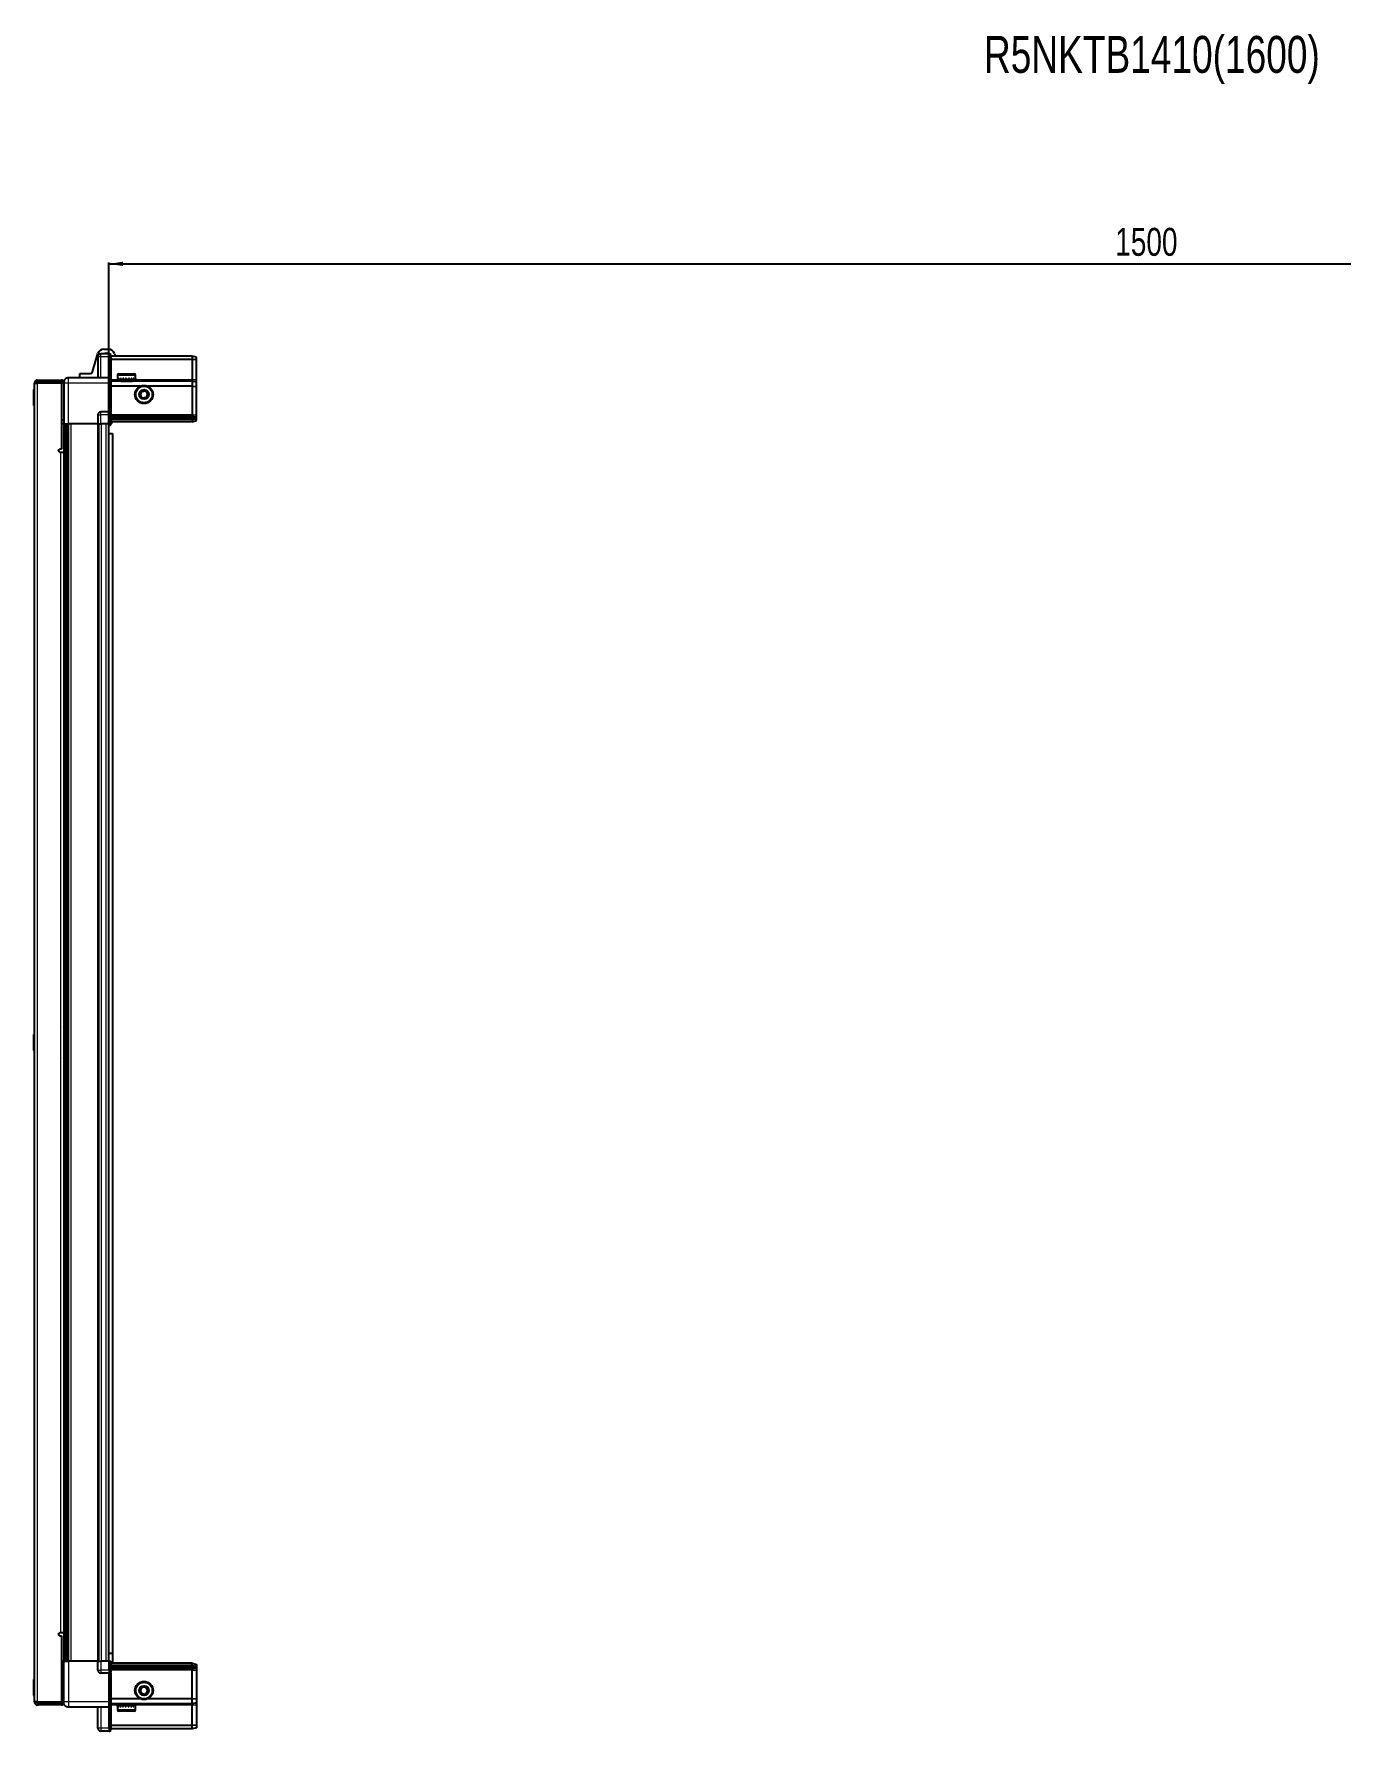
# Model space of a CAD drawing. Header units: millimetres. Extents: x 1219 to 6202, y -1244 to 1898.
# Drawn here: x 3003 to 3938, y 683 to 1898 of the extents above; entities that cross this region are included whole.
import ezdxf

# ---------------------------------------------------------------- set-up
doc = ezdxf.new("R2010")
doc.units = ezdxf.units.MM
doc.layers.add('FORMAT', color=7, linetype='Continuous')
doc.styles.add('SLDTEXTSTYLE0', font='TXT', dxfattribs={"width": 0.75})
doc.dimstyles.new('SLDDIMSTYLE0', dxfattribs={"dimtxt": 20, "dimasz": 10, "dimexe": 0, "dimexo": 0.0625, "dimgap": 5, "dimtad": 2, "dimdec": 1, "dimrnd": 1e-09, "dimzin": 12, "dimdsep": 46, "dimtxsty": 'SLDTEXTSTYLE0', "dimsah": 1, "dimcen": 0.09, "dimadec": 0, "dimazin": 3, "dimtfac": 1, "dimtofl": 0, "dimtmove": 0, "dimatfit": 3, "dimfxl": 0, "dimfrac": 2, "dimtolj": 1, "dimtzin": 12, "dimarcsym": 0})

# ---------------------------------------------------------------- blocks, each defined once
blk = doc.blocks.new('_D_6')
at = {"layer": 'FORMAT'}
for p, q in [((3056.5, 1619.3), (3056.5, 1734.8)), ((3056.5, 1733.8), (4556.5, 1733.8)), ((4556.5, 1619.3), (4556.5, 1734.8))]:
    blk.add_line(p, q, dxfattribs=at)
for points in [[(3056.5, 1733.8), (3066.5, 1732.3), (3066.5, 1735.4)], [(4556.5, 1733.8), (4546.5, 1735.4), (4546.5, 1732.3)]]:
    blk.add_solid(points, dxfattribs=at)
at = {"layer": 'FORMAT', "insert": (3776.9, 1759.6), "char_height": 20, "attachment_point": 1, "style": 'SLDTEXTSTYLE0'}
blk.add_mtext('1500', dxfattribs=at)

msp = doc.modelspace()

# ---------------------------------------------------------------- linework, layer by layer
at = {"color": 7, "linetype": 'Continuous', "lineweight": 25}
for p, q in [((3044.83, 1656.41), (3048.6, 1669.56)), ((3048.61, 1667.32), (3048.61, 1652.32)), ((3056.61, 1669.32), (3050.61, 1669.32)), ((3052.93, 1672.82), (3056.15, 1672.82)), ((3056.61, 1669.32), (3056.95, 1669.32)), ((3056.61, 1669.32), (3056.61, 1667.32)), ((3056.61, 1652.52), (3056.61, 1667.32)), ((3056.61, 1652.52), (3056.61, 1667.32)), ((3057.81, 1668.82), (3056.95, 1669.32)), ((3057.81, 1667.32), (3057.81, 1668.82)), ((3116.11, 1667.82), (3057.81, 1667.82)), ((3057.81, 1667.32), (3057.81, 1652.52)), ((3116.11, 1665.32), (3057.81, 1665.32)), ((3060.48, 1669.56), (3060.98, 1667.82)), ((3116.11, 1667.82), (3116.11, 1665.32)), ((3119.11, 1667.02), (3116.11, 1667.82)), ((3116.11, 1665.32), (3116.11, 1650.82)), ((3119.11, 1665.17), (3116.11, 1665.32)), ((3119.11, 1665.17), (3119.11, 1667.02)), ((3119.11, 1650.82), (3119.11, 1665.17)), ((3035.66, 1652.32), (3035.66, 1655.32)), ((3035.66, 1655.32), (3043.39, 1655.32)), ((3062.61, 1654.22), (3062.61, 1651.82)), ((3063.41, 1655.02), (3070.58, 1655.02)), ((3070.58, 1655.02), (3074.81, 1655.02)), ((3075.61, 1651.82), (3075.61, 1654.22)), ((3003.11, 1643.96), (3002.81, 1643.96)), ((3002.81, 1632.39), (3002.81, 1643.96)), ((3004.61, 1648.47), (3003.11, 1648.47)), ((3003.11, 1647.97), (3003.11, 1648.47)), ((3003.11, 704.67), (3003.11, 1647.97)), ((3005.21, 1649.07), (3005.21, 1650.57)), ((3005.21, 1650.57), (3006.11, 1650.57)), ((3005.21, 1649.07), (3006.11, 1649.07)), ((3005.21, 1648.57), (3022.61, 1648.57)), ((3006.11, 1650.57), (3022.61, 1650.57)), ((3006.11, 1649.07), (3006.11, 1650.57)), ((3006.11, 1649.07), (3022.61, 1649.07)), ((3022.61, 1649.07), (3022.61, 1650.57)), ((3024.11, 1648.57), (3022.61, 1648.57)), ((3022.61, 1648.57), (3022.61, 1601.07)), ((3024.11, 1648.32), (3024.11, 1619.32)), ((3056.61, 1652.32), (3027.61, 1652.32)), ((3056.61, 1652.32), (3056.61, 1652.52)), ((3056.61, 1652.32), (3057.81, 1652.32)), ((3056.61, 1648.32), (3056.61, 1652.32)), ((3056.61, 1628.02), (3056.61, 1648.32)), ((3057.81, 1652.52), (3057.81, 1652.32)), ((3057.81, 1652.32), (3057.81, 1648.32)), ((3116.11, 1649.82), (3057.81, 1649.82)), ((3057.81, 1648.32), (3057.81, 1628.02)), ((3079.11, 1646.32), (3057.81, 1646.32)), ((3062.61, 1651.82), (3062.61, 1651.32)), ((3062.61, 1651.32), (3062.75, 1651.32)), ((3062.94, 1651.82), (3062.75, 1651.82)), ((3062.75, 1651.82), (3062.75, 1651.32)), ((3062.75, 1651.32), (3062.94, 1651.32)), ((3062.94, 1651.82), (3062.94, 1651.32)), ((3062.94, 1651.32), (3063.46, 1651.32)), ((3063.86, 1651.82), (3063.46, 1651.82)), ((3063.46, 1651.82), (3063.46, 1651.32)), ((3063.46, 1651.32), (3063.86, 1651.32)), ((3063.86, 1651.82), (3063.86, 1651.32)), ((3063.86, 1651.32), (3064.73, 1651.32)), ((3064.71, 1651.32), (3064.71, 1651.22)), ((3064.71, 1651.22), (3073.51, 1651.22)), ((3065.31, 1651.82), (3064.73, 1651.82)), ((3064.73, 1651.82), (3064.73, 1651.32)), ((3064.73, 1651.32), (3065.31, 1651.32)), ((3065.11, 1650.82), (3065.8, 1650.34)), ((3065.11, 1650.82), (3070.14, 1650.82)), ((3065.8, 1650.34), (3065.11, 1649.86)), ((3065.11, 1649.86), (3065.11, 1649.82)), ((3065.11, 1649.86), (3070.14, 1649.86)), ((3065.31, 1651.82), (3065.31, 1651.32)), ((3065.31, 1651.32), (3066.43, 1651.32)), ((3065.8, 1650.34), (3069.96, 1650.34)), ((3067.12, 1651.82), (3066.43, 1651.82)), ((3066.43, 1651.82), (3066.43, 1651.32)), ((3066.43, 1651.32), (3067.12, 1651.32)), ((3067.12, 1651.82), (3067.12, 1651.32)), ((3067.12, 1651.32), (3068.39, 1651.32)), ((3069.13, 1651.82), (3068.39, 1651.82)), ((3068.39, 1651.82), (3068.39, 1651.32)), ((3068.39, 1651.32), (3068.63, 1651.32)), ((3068.63, 1651.82), (3068.63, 1651.32)), ((3069.12, 1651.82), (3069.12, 1651.32)), ((3069.12, 1651.32), (3069.13, 1651.32)), ((3069.13, 1651.82), (3069.13, 1651.32)), ((3069.13, 1651.32), (3070.43, 1651.32)), ((3069.96, 1650.34), (3072.42, 1650.34)), ((3070.14, 1650.82), (3073.11, 1650.82)), ((3070.14, 1649.86), (3073.11, 1649.86)), ((3071.14, 1651.82), (3070.43, 1651.82)), ((3070.43, 1651.82), (3070.43, 1651.32)), ((3070.48, 1651.82), (3070.48, 1651.32)), ((3070.48, 1651.32), (3071.14, 1651.32)), ((3071.14, 1651.82), (3071.14, 1651.32)), ((3071.14, 1651.32), (3072.33, 1651.32)), ((3072.95, 1651.82), (3072.33, 1651.82)), ((3072.33, 1651.82), (3072.33, 1651.32)), ((3072.33, 1651.32), (3072.95, 1651.32)), ((3072.42, 1650.34), (3073.11, 1650.82)), ((3073.11, 1649.86), (3072.42, 1650.34)), ((3072.95, 1651.82), (3072.95, 1651.32)), ((3072.95, 1651.32), (3073.92, 1651.32)), ((3073.11, 1649.82), (3073.11, 1649.86)), ((3073.51, 1651.22), (3073.51, 1651.32)), ((3074.38, 1651.82), (3073.92, 1651.82)), ((3073.92, 1651.82), (3073.92, 1651.32)), ((3073.92, 1651.32), (3074.38, 1651.32)), ((3074.38, 1651.82), (3074.38, 1651.32)), ((3074.38, 1651.32), (3075.03, 1651.32)), ((3075.3, 1651.82), (3075.03, 1651.82)), ((3075.03, 1651.82), (3075.03, 1651.32)), ((3075.03, 1651.32), (3075.3, 1651.32)), ((3075.3, 1651.82), (3075.3, 1651.32)), ((3075.3, 1651.32), (3075.57, 1651.32)), ((3075.61, 1651.82), (3075.57, 1651.82)), ((3075.57, 1651.82), (3075.57, 1651.32)), ((3075.57, 1651.32), (3075.61, 1651.32)), ((3075.61, 1651.82), (3075.61, 1651.32)), ((3116.11, 1646.32), (3084.11, 1646.32)), ((3116.11, 1650.82), (3116.11, 1649.82)), ((3116.11, 1649.82), (3116.11, 1646.32)), ((3119.11, 1649.02), (3116.11, 1649.82)), ((3116.11, 1646.32), (3116.11, 1625.82)), ((3116.11, 1646.32), (3119.11, 1645.99)), ((3119.11, 1649.02), (3119.11, 1650.82)), ((3119.11, 1645.99), (3119.11, 1649.02)), ((3119.11, 1625.82), (3119.11, 1645.99)), ((3002.81, 1632.39), (3003.11, 1632.39)), ((3022.61, 1622.07), (3024.11, 1622.07)), ((3024.11, 1619.32), (3022.61, 1619.32)), ((3024.76, 733.32), (3024.76, 1619.32)), ((3026.55, 1619.32), (3026.55, 733.32)), ((3026.59, 1619.32), (3026.59, 733.32)), ((3048.61, 1619.32), (3027.61, 1619.32)), ((3048.61, 1625.82), (3048.61, 1619.32)), ((3048.61, 1619.32), (3050.61, 1619.32)), ((3049.26, 733.32), (3049.26, 1619.32)), ((3056.61, 1627.82), (3050.61, 1627.82)), ((3056.61, 1619.32), (3050.61, 1619.32)), ((3056.46, 733.32), (3056.46, 1619.32)), ((3056.61, 1627.82), (3056.61, 1628.02)), ((3056.61, 1627.82), (3056.61, 1625.82)), ((3056.61, 1627.82), (3057.81, 1627.82)), ((3056.61, 1619.32), (3056.61, 1625.82)), ((3056.61, 1619.32), (3056.61, 1625.82)), ((3056.61, 1619.32), (3056.95, 1619.32)), ((3056.61, 1619.32), (3056.61, 1619.32)), ((3056.95, 1619.32), (3056.95, 1625.82)), ((3057.81, 1619.32), (3056.95, 1619.32)), ((3056.95, 1619.32), (3056.95, 1619.32)), ((3057.81, 1628.02), (3057.81, 1627.82)), ((3057.81, 1627.15), (3057.81, 1627.82)), ((3057.81, 1627.15), (3057.81, 1619.32)), ((3116.11, 1624.82), (3057.81, 1624.82)), ((3116.11, 1623.82), (3057.81, 1623.82)), ((3116.11, 1622.32), (3057.81, 1622.32)), ((3116.11, 1620.82), (3057.81, 1620.82)), ((3116.11, 1625.82), (3116.11, 1624.82)), ((3116.11, 1624.82), (3116.11, 1623.82)), ((3116.11, 1624.82), (3119.11, 1624.02)), ((3116.11, 1623.82), (3116.11, 1622.32)), ((3116.11, 1623.82), (3119.11, 1623.28)), ((3116.11, 1622.32), (3119.11, 1622.78)), ((3116.11, 1622.32), (3116.11, 1620.82)), ((3116.11, 1620.82), (3119.11, 1621.63)), ((3119.11, 1624.02), (3119.11, 1625.82)), ((3119.11, 1623.28), (3119.11, 1624.02)), ((3119.11, 1622.78), (3119.11, 1623.28)), ((3119.11, 1621.63), (3119.11, 1622.78)), ((3056.46, 1612.32), (3058.96, 1612.32)), ((3058.96, 1612.32), (3058.96, 738.82)), ((3022.61, 1601.07), (3021.26, 1601.07)), ((3021.26, 1599.07), (3022.01, 1599.07)), ((3022.01, 1599.07), (3024.11, 1599.07)), ((3024.11, 1599.07), (3024.11, 753.57)), ((3003.11, 1182.11), (3002.81, 1182.11)), ((3002.81, 1170.54), (3002.81, 1182.11)), ((3024.61, 1185.82), (3024.61, 1166.82)), ((3002.81, 1170.54), (3003.11, 1170.54)), ((3022.01, 753.57), (3021.26, 753.57)), ((3024.11, 753.57), (3022.01, 753.57)), ((3021.26, 751.57), (3022.61, 751.57)), ((3022.61, 751.57), (3022.61, 704.07)), ((3024.11, 733.32), (3022.61, 733.32)), ((3024.11, 730.57), (3022.61, 730.57)), ((3024.11, 704.32), (3024.11, 733.32)), ((3048.61, 733.32), (3027.61, 733.32)), ((3048.61, 726.82), (3048.61, 733.32)), ((3048.61, 733.32), (3050.61, 733.32)), ((3056.61, 733.32), (3050.61, 733.32)), ((3058.96, 738.82), (3056.46, 738.82)), ((3056.61, 726.82), (3056.61, 733.32)), ((3056.61, 733.32), (3056.95, 733.32)), ((3056.95, 726.82), (3056.95, 733.32)), ((3056.95, 733.32), (3057.81, 733.32)), ((3057.81, 733.32), (3057.81, 725.5)), ((3116.11, 731.82), (3057.81, 731.82)), ((3116.11, 730.32), (3057.81, 730.32)), ((3058.96, 738.82), (3058.96, 731.82)), ((3116.11, 730.32), (3116.11, 731.82)), ((3116.11, 731.82), (3119.11, 731.02)), ((3116.11, 728.82), (3116.11, 730.32)), ((3116.11, 730.32), (3119.11, 729.87)), ((3116.11, 728.82), (3119.11, 729.37)), ((3119.11, 731.02), (3119.11, 729.87)), ((3119.11, 729.87), (3119.11, 729.37)), ((3119.11, 729.37), (3119.11, 728.63)), ((3003.11, 720.26), (3002.81, 720.26)), ((3002.81, 710.58), (3002.81, 720.26)), ((3056.61, 724.82), (3050.61, 724.82)), ((3056.61, 726.82), (3056.61, 724.82)), ((3056.61, 726.82), (3056.61, 724.82)), ((3056.61, 724.82), (3057.81, 724.82)), ((3056.61, 724.62), (3056.61, 724.82)), ((3056.61, 704.32), (3056.61, 724.62)), ((3116.11, 728.82), (3057.81, 728.82)), ((3116.11, 727.82), (3057.81, 727.82)), ((3057.81, 724.82), (3057.81, 725.5)), ((3057.81, 724.82), (3057.81, 724.62)), ((3057.81, 724.62), (3057.81, 704.32)), ((3116.11, 727.82), (3116.11, 728.82)), ((3116.11, 727.82), (3119.11, 728.63)), ((3116.11, 726.82), (3116.11, 727.82)), ((3116.11, 706.32), (3116.11, 726.82)), ((3119.11, 728.63), (3119.11, 726.82)), ((3119.11, 726.82), (3119.11, 706.66)), ((3002.81, 708.69), (3002.81, 710.58)), ((3002.81, 708.69), (3003.11, 708.69)), ((3079.11, 706.32), (3057.81, 706.32)), ((3116.11, 706.32), (3084.11, 706.32)), ((3116.11, 706.32), (3119.11, 706.66)), ((3116.11, 702.82), (3116.11, 706.32)), ((3119.11, 706.66), (3119.11, 703.63)), ((3003.11, 704.17), (3003.11, 704.67)), ((3004.61, 704.17), (3003.11, 704.17)), ((3022.61, 704.07), (3005.21, 704.07)), ((3005.21, 703.57), (3005.21, 702.07)), ((3005.21, 703.57), (3006.11, 703.57)), ((3005.21, 702.07), (3006.11, 702.07)), ((3006.11, 703.57), (3006.11, 702.07)), ((3022.61, 703.57), (3006.11, 703.57)), ((3022.61, 702.07), (3006.11, 702.07)), ((3022.61, 704.07), (3024.11, 704.07)), ((3022.61, 703.57), (3022.61, 702.07)), ((3056.61, 700.32), (3027.61, 700.32)), ((3048.61, 685.32), (3048.61, 700.32)), ((3056.61, 700.32), (3056.61, 704.32)), ((3056.61, 700.32), (3057.81, 700.32)), ((3056.61, 700.12), (3056.61, 700.32)), ((3056.61, 685.32), (3056.61, 700.12)), ((3057.81, 704.32), (3057.81, 700.32)), ((3116.11, 702.82), (3057.81, 702.82)), ((3057.81, 700.32), (3057.81, 700.12)), ((3057.81, 700.12), (3057.81, 685.32)), ((3062.61, 701.32), (3062.61, 698.42)), ((3062.71, 701.32), (3062.61, 701.32)), ((3062.71, 700.82), (3062.71, 701.32)), ((3062.87, 701.32), (3062.71, 701.32)), ((3062.71, 700.82), (3062.87, 700.82)), ((3062.87, 700.82), (3062.87, 701.32)), ((3063.36, 701.32), (3062.87, 701.32)), ((3063.36, 700.82), (3063.36, 701.32)), ((3063.75, 701.32), (3063.36, 701.32)), ((3063.36, 700.82), (3063.75, 700.82)), ((3063.56, 697.62), (3063.41, 697.62)), ((3074.81, 697.62), (3063.56, 697.62)), ((3063.75, 700.82), (3063.75, 701.32)), ((3064.58, 701.32), (3063.75, 701.32)), ((3064.58, 700.82), (3064.58, 701.32)), ((3065.14, 701.32), (3064.58, 701.32)), ((3064.58, 700.82), (3065.14, 700.82)), ((3064.71, 701.42), (3064.71, 701.32)), ((3070.11, 701.42), (3064.71, 701.42)), ((3065.11, 702.82), (3065.11, 702.79)), ((3065.11, 702.79), (3065.8, 702.31)), ((3065.22, 702.79), (3065.11, 702.79)), ((3065.8, 702.31), (3065.11, 701.82)), ((3065.22, 701.82), (3065.11, 701.82)), ((3065.14, 700.82), (3065.14, 701.32)), ((3066.25, 701.32), (3065.14, 701.32)), ((3073.11, 702.79), (3065.22, 702.79)), ((3073.11, 701.82), (3065.22, 701.82)), ((3065.89, 702.31), (3065.8, 702.31)), ((3072.42, 702.31), (3065.89, 702.31)), ((3066.25, 700.82), (3066.25, 701.32)), ((3066.93, 701.32), (3066.25, 701.32)), ((3066.25, 700.82), (3066.93, 700.82)), ((3066.93, 700.82), (3066.93, 701.32)), ((3068.19, 701.32), (3066.93, 701.32)), ((3068.19, 700.82), (3068.19, 701.32)), ((3068.49, 701.32), (3068.19, 701.32)), ((3068.19, 700.82), (3068.93, 700.82)), ((3068.49, 700.82), (3068.49, 701.32)), ((3068.93, 700.82), (3068.93, 701.32)), ((3070.22, 701.32), (3068.93, 701.32)), ((3073.51, 701.42), (3070.11, 701.42)), ((3070.22, 700.82), (3070.22, 701.32)), ((3070.22, 700.82), (3070.94, 700.82)), ((3070.35, 700.82), (3070.35, 701.32)), ((3070.94, 701.32), (3070.35, 701.32)), ((3070.94, 700.82), (3070.94, 701.32)), ((3072.15, 701.32), (3070.94, 701.32)), ((3072.15, 700.82), (3072.15, 701.32)), ((3072.78, 701.32), (3072.15, 701.32)), ((3072.15, 700.82), (3072.78, 700.82)), ((3072.42, 702.31), (3073.11, 702.79)), ((3073.11, 701.82), (3072.42, 702.31)), ((3072.78, 700.82), (3072.78, 701.32)), ((3073.78, 701.32), (3072.78, 701.32)), ((3073.11, 702.79), (3073.11, 702.82)), ((3073.51, 701.32), (3073.51, 701.42)), ((3073.78, 700.82), (3073.78, 701.32)), ((3074.26, 701.32), (3073.78, 701.32)), ((3073.78, 700.82), (3074.26, 700.82)), ((3074.26, 700.82), (3074.26, 701.32)), ((3074.95, 701.32), (3074.26, 701.32)), ((3074.95, 700.82), (3074.95, 701.32)), ((3075.23, 701.32), (3074.95, 701.32)), ((3074.95, 700.82), (3075.23, 700.82)), ((3075.23, 700.82), (3075.23, 701.32)), ((3075.55, 701.32), (3075.23, 701.32)), ((3075.55, 700.82), (3075.55, 701.32)), ((3075.61, 701.32), (3075.55, 701.32)), ((3075.55, 700.82), (3075.61, 700.82)), ((3075.61, 698.42), (3075.61, 701.32)), ((3075.61, 700.82), (3075.61, 701.32)), ((3075.61, 701.32), (3075.61, 701.32)), ((3119.11, 703.63), (3116.11, 702.82)), ((3116.11, 701.82), (3116.11, 702.82)), ((3116.11, 687.32), (3116.11, 701.82)), ((3119.11, 703.63), (3119.11, 701.82)), ((3119.11, 701.82), (3119.11, 687.48)), ((3056.61, 683.32), (3050.61, 683.32)), ((3056.61, 685.32), (3056.61, 683.32)), ((3056.61, 683.32), (3056.95, 683.32)), ((3056.61, 683.32), (3056.95, 683.32)), ((3056.61, 683.32), (3056.61, 683.32)), ((3056.95, 683.32), (3057.81, 683.82)), ((3056.95, 683.32), (3057.81, 683.82)), ((3116.11, 687.32), (3057.81, 687.32)), ((3057.81, 683.82), (3057.81, 685.32)), ((3116.11, 684.82), (3057.81, 684.82)), ((3119.11, 687.48), (3116.11, 687.32)), ((3116.11, 684.82), (3116.11, 687.32)), ((3119.11, 685.63), (3116.11, 684.82)), ((3119.11, 687.48), (3119.11, 685.63))]:
    msp.add_line(p, q, dxfattribs=at)
at = {"color": 8, "linetype": 'Continuous', "lineweight": 18}
for p, q in [((3050.61, 1667.32), (3048.61, 1667.32)), ((3050.61, 1667.32), (3050.61, 1669.32)), ((3050.61, 1652.32), (3050.61, 1667.32)), ((3056.61, 1667.32), (3050.61, 1667.32)), ((3056.61, 1667.32), (3057.81, 1667.32)), ((3062.61, 1654.22), (3070.78, 1654.22)), ((3070.78, 1654.22), (3075.61, 1654.22)), ((3005.21, 1648.57), (3005.21, 704.07)), ((3027.61, 1619.32), (3027.61, 1648.32)), ((3056.61, 1648.32), (3027.61, 1648.32)), ((3056.61, 1652.52), (3057.81, 1652.52)), ((3056.61, 1648.32), (3057.81, 1648.32)), ((3065.11, 1650.82), (3057.81, 1650.82)), ((3116.11, 1650.82), (3073.11, 1650.82)), ((3119.11, 1650.82), (3116.11, 1650.82)), ((3024.11, 1599.07), (3024.11, 1619.32)), ((3025.35, 1619.32), (3025.35, 733.32)), ((3027.79, 733.32), (3027.79, 1619.32)), ((3029.21, 1619.32), (3029.21, 733.32)), ((3048.61, 1625.82), (3050.61, 1625.82)), ((3048.61, 733.32), (3048.61, 1619.32)), ((3050.61, 1625.82), (3050.61, 1627.82)), ((3050.61, 1619.32), (3050.61, 1625.82)), ((3056.61, 1625.82), (3050.61, 1625.82)), ((3051.26, 733.32), (3051.26, 1619.32)), ((3054.46, 733.32), (3054.46, 1619.32)), ((3056.61, 1628.02), (3057.81, 1628.02)), ((3056.61, 1625.82), (3056.95, 1625.82)), ((3056.61, 1619.32), (3056.95, 1619.32)), ((3116.11, 1625.82), (3057.81, 1625.82)), ((3116.11, 1625.82), (3119.11, 1625.82)), ((3022.01, 753.57), (3022.01, 1599.07)), ((3024.11, 733.32), (3024.11, 753.57)), ((3027.61, 733.32), (3027.61, 704.32)), ((3050.61, 733.32), (3050.61, 726.82)), ((3048.61, 726.82), (3050.61, 726.82)), ((3050.61, 726.82), (3050.61, 724.82)), ((3056.61, 726.82), (3050.61, 726.82)), ((3056.61, 726.82), (3056.95, 726.82)), ((3057.81, 724.62), (3056.61, 724.62)), ((3116.11, 726.82), (3057.81, 726.82)), ((3116.11, 726.82), (3119.11, 726.82)), ((3056.61, 704.32), (3027.61, 704.32)), ((3050.61, 700.32), (3050.61, 685.32)), ((3056.61, 704.32), (3057.81, 704.32)), ((3057.81, 700.12), (3056.61, 700.12)), ((3065.11, 701.82), (3057.81, 701.82)), ((3062.78, 698.42), (3062.61, 698.42)), ((3075.61, 698.42), (3062.78, 698.42)), ((3116.11, 701.82), (3073.11, 701.82)), ((3119.11, 701.82), (3116.11, 701.82)), ((3050.61, 685.32), (3048.61, 685.32)), ((3050.61, 685.32), (3050.61, 683.32)), ((3056.61, 685.32), (3050.61, 685.32)), ((3056.61, 685.32), (3057.81, 685.32))]:
    msp.add_line(p, q, dxfattribs=at)
at = {"color": 7, "linetype": 'Continuous', "lineweight": 25}
for centre, radius in [((3081.61, 1640.32), 6.5), ((3081.61, 1640.32), 3.46), ((3081.61, 712.32), 6.5), ((3081.61, 712.32), 3.46)]:
    msp.add_circle(centre, radius, dxfattribs=at)
at = {"color": 8, "linetype": 'Continuous', "lineweight": 18}
for centre in [(3081.61, 1640.32), (3081.61, 712.32)]:
    msp.add_circle(centre, 5.7, dxfattribs=at)
at = {"color": 7, "linetype": 'Continuous', "lineweight": 25}
for centre, radius, start, end in [((3052.93, 1668.32), 4.5, 90, 164), ((3050.61, 1667.32), 2, 90, 180), ((3054.56, 1667.92), 1.9, 47.4631, 132.5369), ((3056.15, 1668.32), 4.5, 16, 90), ((3043.39, 1656.82), 1.5, 270, 344), ((3063.41, 1654.22), 0.8, 90, 180), ((3074.81, 1654.22), 0.8, 0, 90), ((3005.11, 1648.07), 0.5, 90, 117.7907), ((3022.51, 1648.47), 0.6, 9.59407, 90), ((3022.51, 1648.47), 2.1, 32.2369, 87.2706), ((3064.71, 1650.82), 0.4, 0, 90), ((3073.51, 1650.82), 0.4, 90, 180), ((3081.61, 1640.32), 2.5, 161.00659, 221.00659), ((3081.61, 1640.32), 2.5, 101.00659, 161.00659), ((3081.61, 1640.32), 2.5, 41.00659, 101.00659), ((3081.61, 1640.32), 2.5, 341.00659, 41.00659), ((3081.61, 1640.32), 2.5, 221.00659, 281.00659), ((3081.61, 1640.32), 2.5, 281.00659, 341.00659), ((3050.61, 1625.82), 2, 90, 180), ((3053.96, 1621.97), 5, 300, 346.70293), ((3021.26, 1600.07), 1, 90, 270), ((3021.61, 1185.82), 3, 0, 33.55731), ((3021.61, 1166.82), 3, 326.44269, 0), ((3021.26, 752.57), 1, 90, 270), ((3050.61, 726.82), 2, 180, 270), ((3081.61, 712.32), 2.5, 127.98423, 187.98423), ((3081.61, 712.32), 2.5, 187.98423, 247.98423), ((3081.61, 712.32), 2.5, 67.98423, 127.98423), ((3081.61, 712.32), 2.5, 247.98423, 307.98423), ((3081.61, 712.32), 2.5, 7.98423, 67.98423), ((3081.61, 712.32), 2.5, 307.98423, 7.98423), ((3005.11, 704.57), 0.5, 243.58436, 270), ((3022.51, 704.17), 0.6, 270, 350.40593), ((3022.51, 704.17), 2.1, 272.7294, 327.8305), ((3063.41, 698.42), 0.8, 180, 270), ((3064.71, 701.82), 0.4, 270, 0), ((3073.51, 701.82), 0.4, 180, 270), ((3074.81, 698.42), 0.8, 270, 360), ((3050.61, 685.32), 2, 180, 270)]:
    msp.add_arc(centre, radius, start, end, dxfattribs=at)
for centre, start_param, end_param in [((3060.41, 1625.82), 2.4188584, 3.1415927), ((3060.41, 726.82), 3.1415927, 3.8643269)]:
    msp.add_ellipse(centre, major_axis=(3.46, 0), ratio=0.5773503, start_param=start_param, end_param=end_param, dxfattribs=at)
for points, knots in [([(3005.21, 1650.57), (3004.96, 1650.55), (3004.46, 1650.49), (3003.82, 1650.1), (3003.36, 1649.54), (3003.14, 1648.96), (3003.12, 1648.6), (3003.11, 1648.47)], [0, 0, 0, 0, 0.2302553, 0.4485219, 0.6667858, 0.8850496, 1, 1, 1, 1]), ([(3003.11, 1647.97), (3003.14, 1648.02), (3003.19, 1648.11), (3003.58, 1648.24), (3004.14, 1648.37), (3004.72, 1648.48), (3005.09, 1648.55), (3005.21, 1648.57)], [0, 0, 0, 0, 0.2302553, 0.4485219, 0.6667858, 0.8850496, 1, 1, 1, 1]), ([(3027.61, 1652.32), (3027.17, 1652.28), (3026.49, 1652.2), (3025.68, 1651.77), (3025.12, 1651.32), (3024.67, 1650.76), (3024.23, 1649.94), (3024.16, 1649.26), (3024.11, 1648.82)], [0, 0, 0, 0, 0.2394568, 0.3683607, 0.5, 0.6316393, 0.7605432, 1, 1, 1, 1]), ([(3024.11, 1648.82), (3024.11, 1648.82), (3024.11, 1648.8), (3024.11, 1648.69), (3024.11, 1648.52), (3024.11, 1648.39), (3024.11, 1648.32)], [0, 0, 0, 0, 0.2493943, 0.5003335, 0.7501667, 1, 1, 1, 1]), ([(3078.78, 1639.77), (3078.95, 1640.26), (3079.26, 1641.17), (3079.57, 1642.08), (3079.72, 1642.5)], [0, 0, 0, 0, 0.5346859, 1, 1, 1, 1]), ([(3079.72, 1642.5), (3080.22, 1642.6), (3081.17, 1642.78), (3082.11, 1642.97), (3082.55, 1643.05)], [0, 0, 0, 0, 0.5346859, 1, 1, 1, 1]), ([(3082.55, 1643.05), (3082.63, 1642.96), (3083.03, 1642.51), (3083.68, 1641.76), (3084.22, 1641.13), (3084.44, 1640.87)], [0, 0, 0, 0, 0.13312467, 0.63709944, 1, 1, 1, 1]), ([(3084.44, 1640.87), (3084.28, 1640.39), (3083.96, 1639.47), (3083.65, 1638.57), (3083.51, 1638.14)], [0, 0, 0, 0, 0.5346859, 1, 1, 1, 1]), ([(3080.67, 1637.59), (3080.45, 1637.85), (3079.91, 1638.48), (3079.25, 1639.23), (3078.86, 1639.68), (3078.78, 1639.77)], [0, 0, 0, 0, 0.36290056, 0.86687533, 1, 1, 1, 1]), ([(3083.51, 1638.14), (3083, 1638.05), (3082.05, 1637.86), (3081.11, 1637.68), (3080.67, 1637.59)], [0, 0, 0, 0, 0.5346859, 1, 1, 1, 1]), ([(3024.11, 1619.32), (3024.15, 1619.32), (3024.23, 1619.32), (3024.83, 1619.32), (3025.72, 1619.32), (3026.7, 1619.32), (3027.35, 1619.32), (3027.61, 1619.32)], [0, 0, 0, 0, 0.2146939, 0.4293877, 0.6440816, 0.8587754, 1, 1, 1, 1]), ([(3024.11, 733.32), (3024.15, 733.32), (3024.23, 733.32), (3024.83, 733.32), (3025.72, 733.32), (3026.7, 733.32), (3027.35, 733.32), (3027.61, 733.32)], [0, 0, 0, 0, 0.21469386, 0.42938772, 0.64408158, 0.85877544, 1, 1, 1, 1]), ([(3078.93, 713.41), (3079.34, 713.72), (3080.1, 714.32), (3080.86, 714.91), (3081.21, 715.18)], [0, 0, 0, 0, 0.5346859, 1, 1, 1, 1]), ([(3079.34, 710.55), (3079.32, 710.67), (3079.24, 711.26), (3079.1, 712.25), (3078.98, 713.06), (3078.93, 713.41)], [0, 0, 0, 0, 0.13312467, 0.63709944, 1, 1, 1, 1]), ([(3082.01, 709.46), (3081.53, 709.66), (3080.64, 710.02), (3079.75, 710.38), (3079.34, 710.55)], [0, 0, 0, 0, 0.5346859, 1, 1, 1, 1]), ([(3081.21, 715.18), (3081.69, 714.99), (3082.58, 714.63), (3083.47, 714.27), (3083.89, 714.1)], [0, 0, 0, 0, 0.5346859, 1, 1, 1, 1]), ([(3084.29, 711.24), (3083.88, 710.92), (3083.12, 710.33), (3082.36, 709.74), (3082.01, 709.46)], [0, 0, 0, 0, 0.53468586, 1, 1, 1, 1]), ([(3083.89, 714.1), (3083.93, 713.76), (3084.05, 712.94), (3084.19, 711.96), (3084.27, 711.37), (3084.29, 711.24)], [0, 0, 0, 0, 0.3629006, 0.8668753, 1, 1, 1, 1]), ([(3005.21, 704.07), (3004.96, 704.12), (3004.46, 704.21), (3003.82, 704.34), (3003.36, 704.47), (3003.14, 704.58), (3003.12, 704.65), (3003.11, 704.67)], [0, 0, 0, 0, 0.2302553, 0.4485219, 0.6667858, 0.8850496, 1, 1, 1, 1]), ([(3003.11, 704.17), (3003.14, 703.92), (3003.19, 703.43), (3003.58, 702.79), (3004.14, 702.32), (3004.72, 702.1), (3005.09, 702.08), (3005.21, 702.07)], [0, 0, 0, 0, 0.2302553, 0.4485219, 0.6667858, 0.8850496, 1, 1, 1, 1]), ([(3024.11, 703.82), (3024.11, 703.83), (3024.11, 703.84), (3024.11, 703.96), (3024.11, 704.13), (3024.11, 704.26), (3024.11, 704.32)], [0, 0, 0, 0, 0.2493943, 0.5003335, 0.7501667, 1, 1, 1, 1]), ([(3027.61, 700.32), (3027.17, 700.37), (3026.49, 700.44), (3025.68, 700.88), (3025.12, 701.33), (3024.67, 701.89), (3024.23, 702.71), (3024.16, 703.38), (3024.11, 703.82)], [0, 0, 0, 0, 0.2394568, 0.3683607, 0.5, 0.6316393, 0.7605432, 1, 1, 1, 1])]:
    msp.add_open_spline(points, degree=3, knots=knots, dxfattribs=at)
for points in [[(3005.21, 1649.07), (3005.13, 1649.06), (3004.98, 1649.05), (3004.78, 1648.91), (3004.64, 1648.71), (3004.62, 1648.55), (3004.61, 1648.47)], [(3004.61, 704.17), (3004.62, 704.09), (3004.64, 703.94), (3004.78, 703.74), (3004.98, 703.6), (3005.13, 703.58), (3005.21, 703.57)]]:
    msp.add_open_spline(points, degree=3, dxfattribs=at)
at = {"color": 8, "linetype": 'Continuous', "lineweight": 18}
for points in [[(3027.61, 1648.32), (3027.17, 1648.32), (3026.49, 1648.32), (3025.68, 1648.32), (3025.12, 1648.32), (3024.67, 1648.32), (3024.23, 1648.32), (3024.16, 1648.32), (3024.11, 1648.32)], [(3027.61, 704.32), (3027.17, 704.32), (3026.49, 704.32), (3025.68, 704.32), (3025.12, 704.32), (3024.67, 704.32), (3024.23, 704.32), (3024.16, 704.32), (3024.11, 704.32)]]:
    msp.add_open_spline(points, degree=3, knots=[0, 0, 0, 0, 0.2394568, 0.3683607, 0.5, 0.6316393, 0.7605432, 1, 1, 1, 1], dxfattribs=at)
for points in [[(3027.61, 1648.32), (3027.61, 1648.85), (3027.61, 1649.9), (3027.61, 1651.22), (3027.61, 1652.14), (3027.61, 1652.26), (3027.61, 1652.32)], [(3027.61, 704.32), (3027.61, 703.8), (3027.61, 702.75), (3027.61, 701.43), (3027.61, 700.5), (3027.61, 700.38), (3027.61, 700.32)]]:
    msp.add_open_spline(points, degree=3, dxfattribs=at)

# ---------------------------------------------------------------- texts
at = {"layer": 'FORMAT', "insert": (3682.95, 1897.04), "char_height": 26.4583, "attachment_point": 1, "style": 'SLDTEXTSTYLE0'}
msp.add_mtext('R5NKTB1410(1600)', dxfattribs=at)

# ---------------------------------------------------------------- dimensions: what is measured, and where the dimension line sits
at = {"layer": 'FORMAT'}
dim = msp.add_linear_dim(base=(4556.46, 1733.82), p1=(3056.46, 1619.32), p2=(4556.46, 1619.32), angle=0, dimstyle='SLDDIMSTYLE0', dxfattribs=at)
dim.commit()
dim.dimension.update_dxf_attribs({"geometry": '_D_6', "text_midpoint": (3806.46, 1733.82), "dimtype": 160})

doc.saveas('drawing.dxf')
